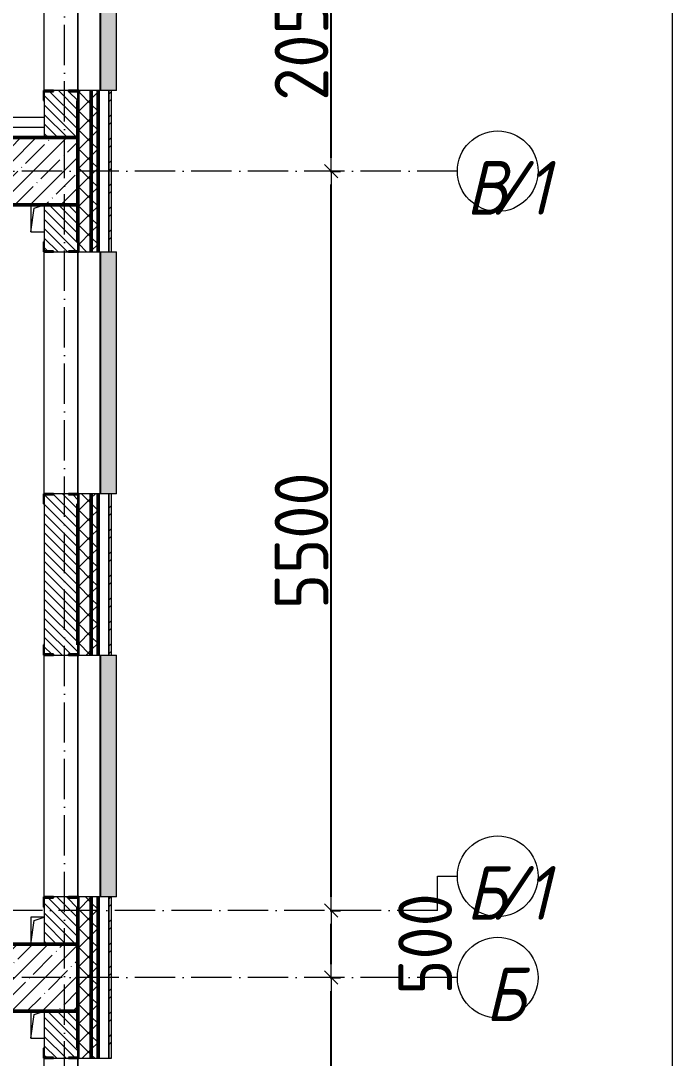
# Model space of a CAD drawing. Header units: millimetres. Extents: x -213536 to 1564669, y -45299 to 942238.
# Drawn here: x 243254 to 248102, y 459747 to 467466 of the extents above; entities that cross this region are included whole.
import ezdxf

# ---------------------------------------------------------------- set-up
doc = ezdxf.new("R2010")
doc.units = ezdxf.units.MM
doc.linetypes.add('50_200_ШТРИХ_1Т_ш5_п1_п1_', pattern=[700, 500, -100, 0, -100])
for name, color, linetype, lineweight in [('A-____-____-DIMS', 7, 'Continuous', 9), ('A-DETL-____-OTLN-4', 7, 'Continuous', 18), ('A-GENM-____-MCUT', 7, 'Continuous', 25), ('A-GENM-____-OTLN', 7, 'Continuous', 9), ('A-GENM-____-OTLN-1', 7, 'Continuous', 25), ('A-GLAZ-____-OTLN', 7, 'Continuous', 9), ('A-WALL-____-MCUT-2', 7, 'Continuous', 50), ('A-WALL-____-MCUT-3', 7, 'Continuous', 9), ('A-WALL-____-OTLN', 7, 'Continuous', 9), ('A-WALL-____-PATT-1', 7, 'Continuous', 9), ('A-WALL-FNSH-MCUT-1', 7, 'Continuous', 9), ('S-COLS-____-MCUT', 7, 'Continuous', 50), ('S-COLS-____-OTLN', 7, 'Continuous', 9), ('S-GRID-____-IDEN', 7, 'Continuous', 9), ('S-GRID-____-OTLN', 7, 'Continuous', 9), ('S-GRID-____-OTLN-1', 7, '50_200_ШТРИХ_1Т_ш5_п1_п1_', 9)]:
    doc.layers.add(name, color=color, linetype=linetype, lineweight=lineweight)
doc.layers.add('A-GLAZ-____-OTLN-1', color=7, linetype='Continuous', lineweight=9, true_color=0xc0c0c0)
doc.styles.add('ISOCPEUR_I', font='isocpeui.ttf', dxfattribs={"width": 0.9, "height": 2.5})
doc.styles.add('СПДС', font='isocpeur.ttf', dxfattribs={"width": 0.9})
doc.dimstyles.new('Размера А3', dxfattribs={"dimtxt": 200, "dimasz": 100, "dimexe": 70, "dimexo": 100, "dimgap": 20, "dimtad": 1, "dimdec": 0, "dimrnd": 10, "dimzin": 0, "dimdsep": 46, "dimtxsty": 'СПДС', "dimblk": 'ARROWHEAD_6', "dimcen": 1, "dimclrd": 256, "dimclre": 256, "dimclrt": 256, "dimazin": 0, "dimtfac": 1, "dimtdec": 0, "dimtmove": 2, "dimatfit": 3, "dimfxl": 1, "dimtolj": 1, "dimtzin": 0, "dimarcsym": 0})
pattern_1 = [(45, (142429.06, 459015.94), (-70.71068, 70.71068), []), (135, (142429.06, 459015.94), (-70.71068, -70.71068), [])]
pattern_2 = [(135, (142429.057, 459015.94), (-35.35534, -35.35534), [])]

# ---------------------------------------------------------------- blocks, each defined once
blk = doc.blocks.new('BSC_Колонна _Прямоугольная - 500х500-V27-АР1_План отверстий 3 этажа в осях 1-64_А-ГГ')
at = {"layer": 'S-COLS-____-OTLN'}
h = blk.add_hatch(dxfattribs=at)
h.set_pattern_fill('FP_64', color=256, style=0, pattern_type=2)
h.set_pattern_definition([(45, (-101000, -7331.04), (-114.04925, 114.04925), []), (45, (-100885.95, -7331.04), (-114.04925, 114.04925), [201.613, -40.323, 3.353, -36.97])])
h.paths.add_polyline_path([(-250, -250), (250, -250), (250, 250), (-250, 250)], flags=0)
at = {"layer": 'S-COLS-____-MCUT'}
for p, q in [((250, 250), (-250, 250)), ((-250, 250), (-250, -250)), ((250, -250), (250, 250)), ((-250, -250), (250, -250))]:
    blk.add_line(p, q, dxfattribs=at)
blk = doc.blocks.new('BSC_Колонна _Прямоугольная - 500х500-V82-АР1_План отверстий 3 этажа в осях 1-64_А-ГГ')
at = {"layer": 'S-COLS-____-OTLN'}
h = blk.add_hatch(dxfattribs=at)
h.set_pattern_fill('FP_119', color=256, style=0, pattern_type=2)
h.set_pattern_definition([(45, (-101000, -1331.04), (-114.04925, 114.04925), []), (45, (-100885.95, -1331.04), (-114.04925, 114.04925), [201.613, -40.323, 3.353, -36.97])])
h.paths.add_polyline_path([(-250, -250), (250, -250), (250, 250), (-250, 250)], flags=0)
at = {"layer": 'S-COLS-____-MCUT'}
for p, q in [((250, 250), (-250, 250)), ((-250, 250), (-250, -250)), ((250, -250), (250, 250)), ((-250, -250), (250, -250))]:
    blk.add_line(p, q, dxfattribs=at)
blk = doc.blocks.new('Фахверк_СКБ_Уголок - 250_2700-27497298-АР1_План отверстий 3 этажа в осях 1-64_А-ГГ')
at = {"layer": 'A-GENM-____-MCUT'}
for p, q in [((200, 181), (125, 181)), ((125, 181), (125, 106)), ((131, 106), (131, 175)), ((131, 175), (200, 175)), ((200, 175), (200, 181)), ((125, 106), (131, 106)), ((131, -6), (125, -6)), ((125, -6), (125, -81)), ((131, -75), (131, -6)), ((200, -75), (131, -75)), ((200, -81), (200, -75)), ((125, -81), (200, -81))]:
    blk.add_line(p, q, dxfattribs=at)
blk = doc.blocks.new('AR_Отверстие прямоугольное _в плите_ - AR_Отверстие прямоугольное _в плите_-V178-АР1_План отверстий 3 этажа в осях 1-64_А-ГГ')
at = {"layer": 'A-GENM-____-OTLN'}
for p, q in [((-50, 100), (-50, -100)), ((-25, 75), (50, 100)), ((-50, -100), (-25, 75)), ((-50, -100), (50, -100))]:
    blk.add_line(p, q, dxfattribs=at)
blk = doc.blocks.new('AR_Отверстие прямоугольное _в плите_ - AR_Отверстие прямоугольное _в плите_-V179-АР1_План отверстий 3 этажа в осях 1-64_А-ГГ')
at = {"layer": 'A-GENM-____-OTLN'}
for p, q in [((50, 100), (-50, 100)), ((-50, 100), (-50, -100)), ((-25, 75), (50, 100)), ((-50, -100), (-25, 75))]:
    blk.add_line(p, q, dxfattribs=at)
blk = doc.blocks.new('Отлив_СКБ - Отлив витража_120_НВФ-31885687-АР1_План отверстий 3 этажа в осях 1-64_А-ГГ')
at = {"layer": 'A-GLAZ-____-OTLN-1'}
for points in [[(0, 0), (0, -2), (1800, -2), (1800, 0), (534.2, 0)], [(0, -2), (0, -120), (1800, -120), (1800, -2), (534.2, -2)]]:
    blk.add_hatch(color=256, dxfattribs=at).paths.add_polyline_path(points, flags=0)
at = {"layer": 'A-GLAZ-____-OTLN'}
for p, q in [((0, 0), (1800, 0)), ((1800, -2), (0, -2)), ((0, -120), (0, -83)), ((0, -120), (1800, -120)), ((1800, -83), (1800, -120))]:
    blk.add_line(p, q, dxfattribs=at)
blk = doc.blocks.new('Ось сетки - Круг_Ø6_00__ISO-2_5_0_9K_-25732049-АР1_План отверстий 3 этажа в осях 1-64_А-ГГ')
at = {"layer": 'S-GRID-____-IDEN'}
blk.add_circle((0, 0), 3, dxfattribs=at)
blk = doc.blocks.new('ARROWHEAD_6')
at = {"color": 0, "linetype": 'Continuous'}
for p, q in [((0, 0), (-1, 0)), ((-0.5, -0.5), (0.5, 0.5))]:
    blk.add_line(p, q, dxfattribs=at)
blk = doc.blocks.new('*D2957')
at = {"layer": 'A-____-____-DIMS', "lineweight": -2, "transparency": 16777216}
for p, q in [((245557.2, 460347), (245633.3, 460347)), ((245563.3, 457297), (245563.3, 460247)), ((245557.2, 457197), (245633.3, 457197))]:
    blk.add_line(p, q, dxfattribs=at)
at = {"layer": 'Defpoints', "color": 0, "lineweight": 50, "transparency": 16777216}
for p in [(245457.2, 460347), (245563.3, 460347), (245457.2, 457197)]:
    blk.add_point(p, dxfattribs=at)
at = {"layer": 'A-____-____-DIMS', "lineweight": -2, "transparency": 16777216, "xscale": 100, "yscale": 100, "zscale": 100}
for p, rotation in [((245563.3, 460347), 90), ((245563.3, 457197), 270)]:
    blk.add_blockref('ARROWHEAD_6', p, dxfattribs=dict(at, rotation=rotation))
at = {"layer": 'A-____-____-DIMS', "transparency": 16777216, "insert": (245343.3, 458772), "char_height": 400, "attachment_point": 5, "rotation": 90, "style": 'СПДС'}
blk.add_mtext('\\A1;3150', dxfattribs=at)
blk = doc.blocks.new('*D2958')
at = {"layer": 'A-____-____-DIMS', "lineweight": -2, "transparency": 16777216}
for p, q in [((245557.2, 460847), (245633.3, 460847)), ((245563.3, 460447), (245563.3, 460747)), ((245557.2, 460347), (245633.3, 460347))]:
    blk.add_line(p, q, dxfattribs=at)
at = {"layer": 'Defpoints', "color": 0, "lineweight": 50, "transparency": 16777216}
for p in [(245457.2, 460847), (245563.3, 460847), (245457.2, 460347)]:
    blk.add_point(p, dxfattribs=at)
at = {"layer": 'A-____-____-DIMS', "lineweight": -2, "transparency": 16777216, "xscale": 100, "yscale": 100, "zscale": 100}
for p, rotation in [((245563.3, 460847), 90), ((245563.3, 460347), 270)]:
    blk.add_blockref('ARROWHEAD_6', p, dxfattribs=dict(at, rotation=rotation))
at = {"layer": 'A-____-____-DIMS', "transparency": 16777216, "insert": (246263.3, 460597), "char_height": 400, "attachment_point": 5, "rotation": 90, "style": 'СПДС'}
blk.add_mtext('\\A1;500', dxfattribs=at)
blk = doc.blocks.new('*D2959')
at = {"layer": 'A-____-____-DIMS', "lineweight": -2, "transparency": 16777216}
for p, q in [((245557.2, 466347), (245633.3, 466347)), ((245563.3, 460947), (245563.3, 466247)), ((245557.2, 460847), (245633.3, 460847))]:
    blk.add_line(p, q, dxfattribs=at)
at = {"layer": 'Defpoints', "color": 0, "lineweight": 50, "transparency": 16777216}
for p in [(245457.2, 466347), (245563.3, 466347), (245457.2, 460847)]:
    blk.add_point(p, dxfattribs=at)
at = {"layer": 'A-____-____-DIMS', "lineweight": -2, "transparency": 16777216, "xscale": 100, "yscale": 100, "zscale": 100}
for p, rotation in [((245563.3, 466347), 90), ((245563.3, 460847), 270)]:
    blk.add_blockref('ARROWHEAD_6', p, dxfattribs=dict(at, rotation=rotation))
at = {"layer": 'A-____-____-DIMS', "transparency": 16777216, "insert": (245343.3, 463597), "char_height": 400, "attachment_point": 5, "rotation": 90, "style": 'СПДС'}
blk.add_mtext('\\A1;5500', dxfattribs=at)
blk = doc.blocks.new('*D2960')
at = {"layer": 'A-____-____-DIMS', "lineweight": -2, "transparency": 16777216}
for p, q in [((245557.2, 468397), (245633.3, 468397)), ((245563.3, 466447), (245563.3, 468297)), ((245557.2, 466347), (245633.3, 466347))]:
    blk.add_line(p, q, dxfattribs=at)
at = {"layer": 'Defpoints', "color": 0, "lineweight": 50, "transparency": 16777216}
for p in [(245457.2, 468397), (245563.3, 468397), (245457.2, 466347)]:
    blk.add_point(p, dxfattribs=at)
at = {"layer": 'A-____-____-DIMS', "lineweight": -2, "transparency": 16777216, "xscale": 100, "yscale": 100, "zscale": 100}
for p, rotation in [((245563.3, 468397), 90), ((245563.3, 466347), 270)]:
    blk.add_blockref('ARROWHEAD_6', p, dxfattribs=dict(at, rotation=rotation))
at = {"layer": 'A-____-____-DIMS', "transparency": 16777216, "insert": (245343.3, 467372), "char_height": 400, "attachment_point": 5, "rotation": 90, "style": 'СПДС'}
blk.add_mtext('\\A1;2050', dxfattribs=at)

msp = doc.modelspace()

# ---------------------------------------------------------------- hatches: boundary and pattern name
at = {"layer": 'A-WALL-____-PATT-1'}
h = msp.add_hatch(dxfattribs=at)
h.set_pattern_fill('FP_1', color=256, style=0, pattern_type=2)
h.set_pattern_definition(pattern_1)
h.paths.add_polyline_path([(243779.1, 456997), (243779.1, 457947), (243685.1, 457947), (243685.1, 457872), (243679.1, 457872), (243679.1, 456997)], flags=0)
h.paths.add_polyline_path([(243685.1, 459747), (243779.1, 459747), (243779.1, 460947), (243685.1, 460947), (243685.1, 460872), (243679.1, 460872), (243679.1, 459822), (243685.1, 459822), (243685.1, 459750)], flags=0)
h.paths.add_polyline_path([(243779.1, 462747), (243779.1, 463947), (243685.1, 463947), (243685.1, 463872), (243679.1, 463872), (243679.1, 462822), (243685.1, 462822), (243685.1, 462747)], flags=0)
h.paths.add_polyline_path([(243779.1, 465747), (243779.1, 466947), (243685.1, 466947), (243685.1, 466872), (243679.1, 466872), (243679.1, 465822), (243685.1, 465822), (243685.1, 465747)], flags=0)
h.paths.add_polyline_path([(243685.1, 468747), (243779.1, 468747), (243779.1, 469947), (243685.1, 469947), (243685.1, 469872), (243679.1, 469872), (243679.1, 468822), (243685.1, 468822), (243685.1, 468753)], flags=0)
h.paths.add_polyline_path([(243685.1, 474747), (243779.1, 474747), (243779.1, 475947), (243685.1, 475947), (243685.1, 475872), (243679.1, 475872), (243679.1, 474822), (243685.1, 474822), (243685.1, 474753)], flags=0)
h.paths.add_polyline_path([(243685.1, 477747), (243779.1, 477747), (243779.1, 478947), (243685.1, 478947), (243685.1, 478872), (243679.1, 478872), (243679.1, 477822), (243685.1, 477822), (243685.1, 477753)], flags=0)
h.paths.add_polyline_path([(243779.1, 480747), (243779.1, 481947), (243685.1, 481947), (243685.1, 481872), (243679.1, 481872), (243679.1, 480822), (243685.1, 480822), (243685.1, 480747)], flags=0)
h.paths.add_polyline_path([(243685.1, 483747), (243779.1, 483747), (243779.1, 484947), (243685.1, 484947), (243685.1, 484872), (243679.1, 484872), (243679.1, 483822), (243685.1, 483822), (243685.1, 483753)], flags=0)
h.paths.add_polyline_path([(243779.1, 486747), (243779.1, 487947), (243685.1, 487947), (243685.1, 487872), (243679.1, 487872), (243679.1, 486822), (243685.1, 486822), (243685.1, 486747)], flags=0)
h.paths.add_polyline_path([(243779.1, 492747), (243779.1, 493947), (243685.1, 493947), (243685.1, 493872), (243679.1, 493872), (243679.1, 492822), (243685.1, 492822), (243685.1, 492747)], flags=0)
h.paths.add_polyline_path([(243685.1, 495747), (243779.1, 495747), (243779.1, 496947), (243685.1, 496947), (243685.1, 496872), (243679.1, 496872), (243679.1, 495822), (243685.1, 495822), (243685.1, 495753)], flags=0)
h.paths.add_polyline_path([(243779.1, 498747), (243779.1, 499947), (243685.1, 499947), (243685.1, 499872), (243679.1, 499872), (243679.1, 498822), (243685.1, 498822), (243685.1, 498747)], flags=0)
h.paths.add_polyline_path([(243779.1, 504747), (243779.1, 505812), (243679.1, 505812), (243679.1, 504822), (243685.1, 504822), (243685.1, 504747)], flags=0)
h = msp.add_hatch(dxfattribs=at)
h.set_pattern_fill('FP_1', color=256, style=0, pattern_type=2)
h.set_pattern_definition(pattern_1)
h.paths.add_polyline_path([(243779.1, 456947), (243829.1, 456947), (243829.1, 457947), (243779.1, 457947), (243779.1, 456997)], flags=0)
h.paths.add_polyline_path([(243779.1, 459747), (243829.1, 459747), (243829.1, 460947), (243779.1, 460947), (243779.1, 459750)], flags=0)
h.paths.add_polyline_path([(243829.1, 462747), (243829.1, 463947), (243779.1, 463947), (243779.1, 462747)], flags=0)
h.paths.add_polyline_path([(243829.1, 465747), (243829.1, 466947), (243779.1, 466947), (243779.1, 465747)], flags=0)
h.paths.add_polyline_path([(243779.1, 468747), (243829.1, 468747), (243829.1, 469947), (243779.1, 469947), (243779.1, 469210.3)], flags=0)
h.paths.add_polyline_path([(243779.1, 474747), (243829.1, 474747), (243829.1, 475947), (243779.1, 475947), (243779.1, 475230.5)], flags=0)
h.paths.add_polyline_path([(243829.1, 477747), (243829.1, 478947), (243779.1, 478947), (243779.1, 477747)], flags=0)
h.paths.add_polyline_path([(243829.1, 480747), (243829.1, 481947), (243779.1, 481947), (243779.1, 480747)], flags=0)
h.paths.add_polyline_path([(243779.1, 483747), (243829.1, 483747), (243829.1, 484947), (243779.1, 484947), (243779.1, 483830.8)], flags=0)
h.paths.add_polyline_path([(243779.1, 486747), (243829.1, 486747), (243829.1, 487947), (243779.1, 487947), (243779.1, 487271)], flags=0)
h.paths.add_polyline_path([(243779.1, 492747), (243829.1, 492747), (243829.1, 493947), (243779.1, 493947), (243779.1, 493291.2)], flags=0)
h.paths.add_polyline_path([(243829.1, 495747), (243829.1, 496947), (243779.1, 496947), (243779.1, 495747)], flags=0)
h.paths.add_polyline_path([(243779.1, 498747), (243829.1, 498747), (243829.1, 499947), (243779.1, 499947), (243779.1, 499311.4)], flags=0)
h.paths.add_polyline_path([(243779.1, 504747), (243829.1, 504747), (243829.1, 505812), (243779.1, 505812), (243779.1, 505331.6)], flags=0)
h = msp.add_hatch(dxfattribs=at)
h.set_pattern_fill('FP_3', color=256, style=0, pattern_type=2)
h.set_pattern_definition([(45, (142429.06, 459015.94), (-85.53659, 85.53659), []), (45, (142486.08, 459015.94), (-85.53659, 85.53659), [])])
h.paths.add_polyline_path([(243909.1, 456847), (243929.1, 456847), (243929.1, 457947), (243909.1, 457947), (243909.1, 456867)], flags=0)
h.paths.add_polyline_path([(243929.1, 459747), (243929.1, 460947), (243909.1, 460947), (243909.1, 459747)], flags=0)
h.paths.add_polyline_path([(243909.1, 462747), (243929.1, 462747), (243929.1, 463947), (243909.1, 463947), (243909.1, 463190.1)], flags=0)
h.paths.add_polyline_path([(243909.1, 465747), (243929.1, 465747), (243929.1, 466947), (243909.1, 466947), (243909.1, 465770.2)], flags=0)
h.paths.add_polyline_path([(243929.1, 468747), (243929.1, 469947), (243909.1, 469947), (243909.1, 468747)], flags=0)
h.paths.add_polyline_path([(243929.1, 474747), (243929.1, 475947), (243909.1, 475947), (243909.1, 474747)], flags=0)
h.paths.add_polyline_path([(243929.1, 477747), (243929.1, 478947), (243909.1, 478947), (243909.1, 477747)], flags=0)
h.paths.add_polyline_path([(243929.1, 480747), (243929.1, 481947), (243909.1, 481947), (243909.1, 480747)], flags=0)
h.paths.add_polyline_path([(243909.1, 483747), (243929.1, 483747), (243929.1, 484947), (243909.1, 484947), (243909.1, 483830.8)], flags=0)
h.paths.add_polyline_path([(243929.1, 486747), (243929.1, 487947), (243909.1, 487947), (243909.1, 486747)], flags=0)
h.paths.add_polyline_path([(243929.1, 492747), (243929.1, 493947), (243909.1, 493947), (243909.1, 492747)], flags=0)
h.paths.add_polyline_path([(243909.1, 495747), (243929.1, 495747), (243929.1, 496947), (243909.1, 496947), (243909.1, 495871.3)], flags=0)
h.paths.add_polyline_path([(243929.1, 498747), (243929.1, 499947), (243909.1, 499947), (243909.1, 498747)], flags=0)
h.paths.add_polyline_path([(243929.1, 504747), (243929.1, 505812), (243909.1, 505812), (243909.1, 504747)], flags=0)
h = msp.add_hatch(dxfattribs=at)
h.set_pattern_fill('FP_6', color=256, style=0, pattern_type=2)
h.set_pattern_definition(pattern_2)
h.paths.add_polyline_path([(243429.1, 466597), (243679.1, 466597), (243679.1, 466941), (243610.1, 466941), (243610.1, 466947), (243498.1, 466947), (243498.1, 466941), (243429.1, 466941), (243429.1, 466630.2)], flags=0)
h.paths.add_polyline_path([(243610.1, 468747), (243610.1, 468753), (243679.1, 468753), (243679.1, 469097), (243429.1, 469097), (243429.1, 468753), (243498.1, 468753), (243498.1, 468747)], flags=0)
h = msp.add_hatch(dxfattribs=at)
h.set_pattern_fill('FP_6', color=256, style=0, pattern_type=2)
h.set_pattern_definition(pattern_2)
h.paths.add_polyline_path([(243679.1, 460597), (243679.1, 460941), (243610.1, 460941), (243610.1, 460947), (243498.1, 460947), (243498.1, 460941), (243429.1, 460941), (243429.1, 460597)], flags=0)
h.paths.add_polyline_path([(243610.1, 462747), (243610.1, 462753), (243679.1, 462753), (243679.1, 463941), (243610.1, 463941), (243610.1, 463947), (243498.1, 463947), (243498.1, 463941), (243429.1, 463941), (243429.1, 462753), (243498.1, 462753), (243498.1, 462747)], flags=0)
h.paths.add_polyline_path([(243498.1, 465747), (243610.1, 465747), (243610.1, 465753), (243679.1, 465753), (243679.1, 466097), (243429.1, 466097), (243429.1, 465753), (243498.1, 465753)], flags=0)
h = msp.add_hatch(dxfattribs=at)
h.set_pattern_fill('FP_6', color=256, style=0, pattern_type=2)
h.set_pattern_definition(pattern_2)
h.paths.add_polyline_path([(243679.1, 457597), (243679.1, 457941), (243610.1, 457941), (243610.1, 457947), (243498.1, 457947), (243498.1, 457941), (243429.1, 457941), (243429.1, 457597), (243498.1, 457597)], flags=0)
h.paths.add_polyline_path([(243610.1, 459747), (243610.1, 459753), (243679.1, 459753), (243679.1, 460097), (243429.1, 460097), (243429.1, 459753), (243498.1, 459753), (243498.1, 459747)], flags=0)

# ---------------------------------------------------------------- linework, layer by layer
at = {"color": 1, "lineweight": 0}
msp.add_lwpolyline([(134866.3, 551818.7), (248102.3, 551818.7), (248102.3, 452990.7), (134866.3, 452990.7)], close=True, dxfattribs=at)
at = {"layer": 'A-DETL-____-OTLN-4'}
for p, q in [((243429.1, 466747), (235879.1, 466747)), ((243429.1, 466672), (235879.1, 466672))]:
    msp.add_line(p, q, dxfattribs=at)
at = {"layer": 'A-WALL-____-MCUT-2'}
for p, q in [((243679.1, 466872), (243679.1, 466597)), ((243679.1, 466597), (243679.1, 466872)), ((243779.1, 465747), (243779.1, 466947)), ((243829.1, 465747), (243829.1, 466947)), ((243679.1, 466097), (243679.1, 465822)), ((243679.1, 465822), (243679.1, 466097)), ((243779.1, 462747), (243779.1, 463947)), ((243829.1, 462747), (243829.1, 463947)), ((243679.1, 463872), (243679.1, 462822)), ((243679.1, 462822), (243679.1, 463872)), ((243779.1, 459747), (243779.1, 460947)), ((243829.1, 459747), (243829.1, 460947)), ((243679.1, 460872), (243679.1, 460597)), ((243679.1, 460597), (243679.1, 460872)), ((243679.1, 460097), (243679.1, 459822)), ((243679.1, 459822), (243679.1, 460097))]:
    msp.add_line(p, q, dxfattribs=at)
at = {"layer": 'A-WALL-____-MCUT-3'}
for p, q in [((243429.1, 466872), (243429.1, 466597)), ((243610.1, 466947), (243498.1, 466947)), ((243909.1, 466947), (243685.1, 466947)), ((243909.1, 465747), (243909.1, 466947)), ((243429.1, 466097), (243429.1, 465822)), ((243498.1, 465747), (243610.1, 465747)), ((243685.1, 465747), (243909.1, 465747)), ((243610.1, 463947), (243498.1, 463947)), ((243909.1, 463947), (243685.1, 463947)), ((243909.1, 462747), (243909.1, 463947)), ((243429.1, 463872), (243429.1, 462822)), ((243498.1, 462747), (243610.1, 462747)), ((243685.1, 462747), (243909.1, 462747)), ((243610.1, 460947), (243498.1, 460947)), ((243909.1, 460947), (243685.1, 460947)), ((243909.1, 459747), (243909.1, 460947)), ((243429.1, 460872), (243429.1, 460597)), ((243429.1, 460097), (243429.1, 459822)), ((243498.1, 459747), (243610.1, 459747)), ((243685.1, 459747), (243909.1, 459747))]:
    msp.add_line(p, q, dxfattribs=at)
at = {"layer": 'A-WALL-____-OTLN'}
for p, q in [((243429.1, 466947), (243429.1, 468747)), ((243679.1, 466947), (243679.1, 468747)), ((243679.1, 468747), (243679.1, 466947)), ((243429.1, 463947), (243429.1, 465747)), ((243679.1, 463947), (243679.1, 465747)), ((243679.1, 465747), (243679.1, 463947)), ((243429.1, 460947), (243429.1, 462747)), ((243679.1, 460947), (243679.1, 462747)), ((243679.1, 462747), (243679.1, 460947)), ((243429.1, 457947), (243429.1, 459747)), ((243679.1, 457947), (243679.1, 459747)), ((243679.1, 459747), (243679.1, 457947))]:
    msp.add_line(p, q, dxfattribs=at)
at = {"layer": 'A-WALL-FNSH-MCUT-1'}
for p, q in [((243929.1, 466947), (243909.1, 466947)), ((243909.1, 466947), (243909.1, 465747)), ((243929.1, 465747), (243929.1, 466947)), ((243909.1, 465747), (243929.1, 465747)), ((243929.1, 463947), (243909.1, 463947)), ((243909.1, 463947), (243909.1, 462747)), ((243929.1, 462747), (243929.1, 463947)), ((243909.1, 462747), (243929.1, 462747)), ((243929.1, 460947), (243909.1, 460947)), ((243909.1, 460947), (243909.1, 459747)), ((243929.1, 459747), (243929.1, 460947)), ((243909.1, 459747), (243929.1, 459747))]:
    msp.add_line(p, q, dxfattribs=at)
at = {"layer": 'S-GRID-____-OTLN'}
for p, q in [((246355.5, 461101), (246503.5, 461101)), ((246355.5, 460847), (246355.5, 461101))]:
    msp.add_line(p, q, dxfattribs=at)
at = {"layer": 'S-GRID-____-OTLN-1', "color": 251, "ltscale": 0.6, "true_color": 0x636466}
for p, q in [((243579.1, 454533.3), (243579.1, 508896.9)), ((246503.5, 466347), (235450.3, 466347)), ((246355.5, 460847), (137760.3, 460847)), ((246503.5, 460347), (235450.3, 460347))]:
    msp.add_line(p, q, dxfattribs=at)

# ---------------------------------------------------------------- block references
at = {"layer": 'A-GENM-____-OTLN'}
for name, p in [('AR_Отверстие прямоугольное _в плите_ - AR_Отверстие прямоугольное _в плите_-V178-АР1_План отверстий 3 этажа в осях 1-64_А-ГГ', (243379.1, 465997)), ('AR_Отверстие прямоугольное _в плите_ - AR_Отверстие прямоугольное _в плите_-V179-АР1_План отверстий 3 этажа в осях 1-64_А-ГГ', (243379.1, 460697)), ('AR_Отверстие прямоугольное _в плите_ - AR_Отверстие прямоугольное _в плите_-V178-АР1_План отверстий 3 этажа в осях 1-64_А-ГГ', (243379.1, 459997))]:
    msp.add_blockref(name, p, dxfattribs=at)
at = {"layer": 'A-GENM-____-OTLN-1'}
for p, rotation in [((243504.1, 467072), 269.9999999999999), ((243604.1, 465622), 89.9999999999999), ((243504.1, 464072), 269.9999999999999), ((243604.1, 462622), 89.9999999999999), ((243504.1, 461072), 269.9999999999999), ((243604.1, 459622), 89.9999999999999)]:
    msp.add_blockref('Фахверк_СКБ_Уголок - 250_2700-27497298-АР1_План отверстий 3 этажа в осях 1-64_А-ГГ', p, dxfattribs=dict(at, rotation=rotation))
at = {"layer": 'A-GLAZ-____-OTLN', "rotation": 90}
for p in [(243846.1, 466947), (243846.1, 463947), (243846.1, 460947)]:
    msp.add_blockref('Отлив_СКБ - Отлив витража_120_НВФ-31885687-АР1_План отверстий 3 этажа в осях 1-64_А-ГГ', p, dxfattribs=at)
at = {"layer": 'S-COLS-____-OTLN'}
for name, p in [('BSC_Колонна _Прямоугольная - 500х500-V27-АР1_План отверстий 3 этажа в осях 1-64_А-ГГ', (243429.1, 466347)), ('BSC_Колонна _Прямоугольная - 500х500-V82-АР1_План отверстий 3 этажа в осях 1-64_А-ГГ', (243429.1, 460347))]:
    msp.add_blockref(name, p, dxfattribs=at)
at = {"layer": 'S-GRID-____-IDEN', "xscale": 99.99999999999993, "yscale": 99.99999999999993, "zscale": 99.99999999999993, "rotation": 89.99999999999982}
for p in [(246803.5, 466347), (246803.5, 461101), (246803.5, 460347)]:
    msp.add_blockref('Ось сетки - Круг_Ø6_00__ISO-2_5_0_9K_-25732049-АР1_План отверстий 3 этажа в осях 1-64_А-ГГ', p, dxfattribs=at)

# ---------------------------------------------------------------- texts
at = {"layer": 'S-GRID-____-IDEN', "char_height": 400, "attachment_point": 1, "style": 'ISOCPEUR_I'}
for s, insert, width in [('\\fISOCPEUR|b0|i1|c204|p34|;\\W.9;В', (246568, 466423.1), 223.671), ('/1', (246752.5, 466423.1), 346.329), ('\\fISOCPEUR|b0|i1|c204|p34|;\\W.9;Б', (246568, 461177.1), 223.671), ('/1', (246752.5, 461177.1), 346.329), ('\\fISOCPEUR|b0|i1|c204|p34|;\\W.9;Б', (246710.6, 460423.1), 223.671)]:
    msp.add_mtext(s, dxfattribs=dict(at, insert=insert, width=width))

# ---------------------------------------------------------------- dimensions: what is measured, and where the dimension line sits
at = {"layer": 'A-____-____-DIMS'}
for base, p1, p2, picture, middle in [((245563.3, 468397), (245457.2, 466347), (245457.2, 468397), '*D2960', (245343.3, 467372)), ((245563.3, 466347), (245457.2, 460847), (245457.2, 466347), '*D2959', (245343.3, 463597)), ((245563.3, 460847), (245457.2, 460347), (245457.2, 460847), '*D2958', (246263.3, 460597)), ((245563.3, 460347), (245457.2, 457197), (245457.2, 460347), '*D2957', (245343.3, 458772))]:
    dim = msp.add_linear_dim(base=base, p1=p1, p2=p2, angle=90, dimstyle='Размера А3', override={"dimtxt": 400}, dxfattribs=at)
    dim.commit()
    dim.dimension.update_dxf_attribs({"geometry": picture, "text_midpoint": middle})

doc.saveas('drawing.dxf')
